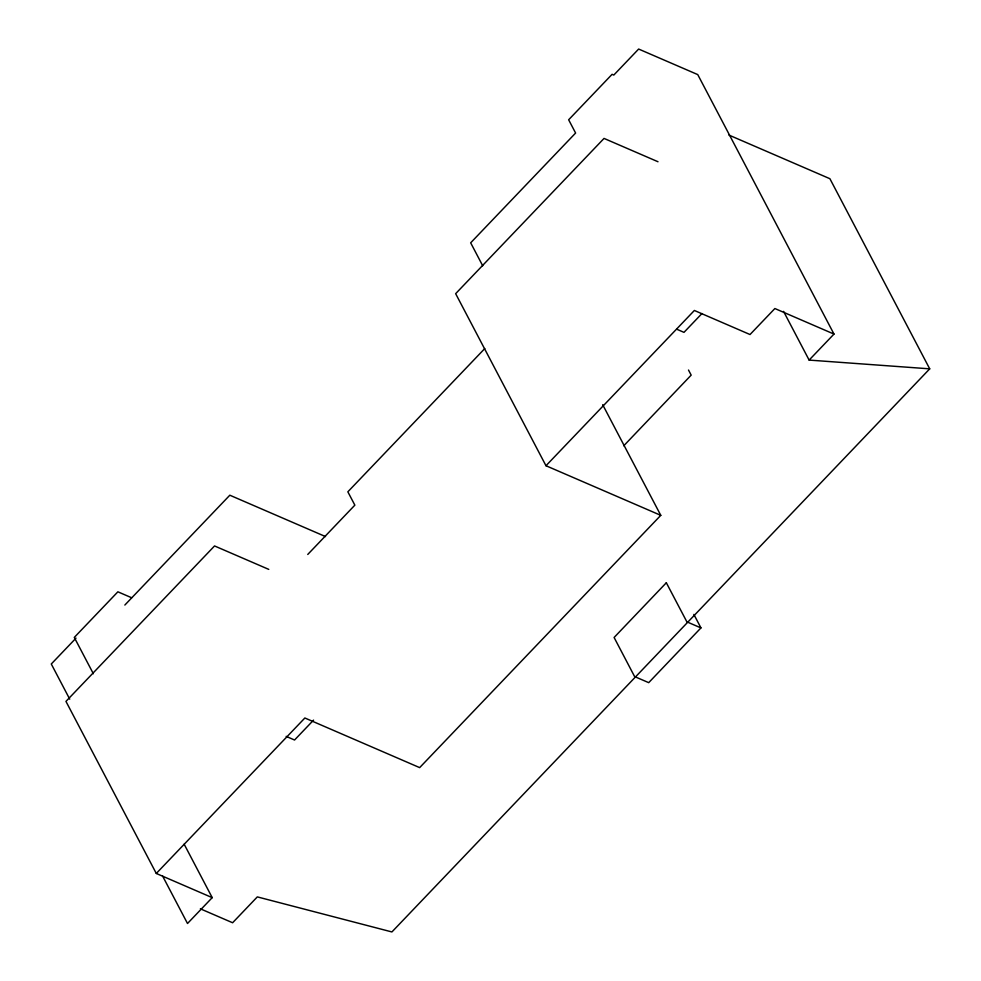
<?xml version="1.0" encoding="UTF-8"?>
<svg xmlns="http://www.w3.org/2000/svg" width="981" height="981" viewBox="0 0 981 981"><rect width="100%" height="100%" fill="white"/><g stroke="black" fill="none" stroke-linecap="round" stroke-linejoin="round"><path stroke-width="1.47" d="M75.991 638.153L51.282 664.002L69.737 699.171M124.845 605.056L229.824 495.209L325.508 536.57M484.786 348.549L347.85 491.812L354.852 505.154L307.752 554.449M268.769 569.385L214.545 545.951L65.96 701.403L156.286 873.458L304.87 717.994L419.66 767.62L660.777 515.344L602.69 404.712M657.993 161.742L604.038 138.419L455.65 293.675L545.976 465.73L694.364 310.474L750.024 334.533L774.88 308.537L833.985 334.08L809.129 360.088L783.561 311.382M701.942 313.564L683.99 332.351L676.988 329.322M313.564 720.128L294.558 740.005L286.17 736.375M623.757 445.779L691.176 375.134L688.503 370.033M184.146 844.175L212.215 897.64L187.506 923.489L162.588 876.021M728.932 135.071L829.901 178.714L929.718 368.844L391.91 931.95L257.316 896.892L232.607 922.753L200.382 908.823M809.129 360.088L929.718 368.844M545.976 465.73L660.777 515.344M131.638 597.748L117.879 591.813L74.286 637.417L93.354 673.739M156.286 873.458L212.215 897.64M833.985 334.08L697.749 74.593L638.643 49.05L613.799 75.059L612.095 74.323L568.649 119.78L575.602 133.036L470.672 242.822L482.701 265.753M693.874 614.425L700.949 627.901M666.332 582.751L614.106 637.478L634.609 676.583L648.711 682.653L700.937 627.914L686.859 621.831L666.332 582.751"/></g></svg>
